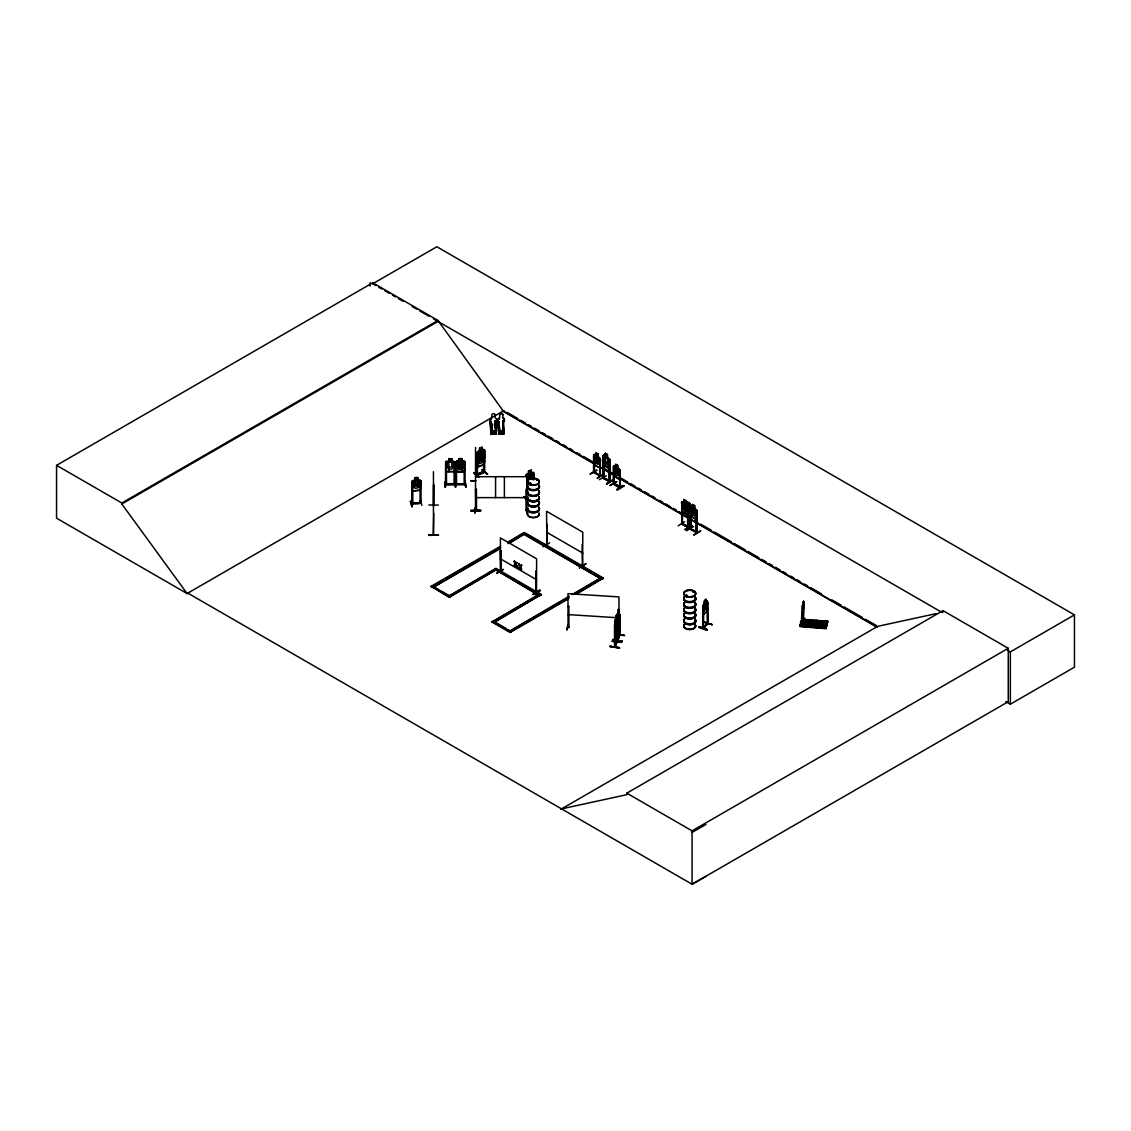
<?xml version="1.0" encoding="UTF-8"?>
<svg xmlns="http://www.w3.org/2000/svg" width="1131" height="1131" viewBox="0 0 1131 1131"><rect width="100%" height="100%" fill="white"/><g stroke="black" fill="none" stroke-linecap="round" stroke-linejoin="round"><path stroke-width="1.5" d="M498.856 431.971L503.634 432.24L503.634 430.869L503.253 431.971L499.195 432.042C499.209 428.423 497.838 435.393 499.845 433.837L499.492 427.165M801.893 614.486L802.105 624.892L802.784 610.217M803.081 609.849L802.445 605.368L802.303 624.906L802.982 610.231M802.657 608.902L803.307 620.862L803.731 607.729M801.455 622.912L802.077 622.304L802.049 623.04M801.851 622.488L800.918 622.969L800.96 622.22L827.129 624.241L827.736 621.131L825.121 620.905L824.442 623.662M801.709 618.388L802.049 618.841M801.907 618.728L801.907 618.897M802.063 613.893L802.642 605.382L802.558 608.86M801.978 622.813L801.412 621.951M802.883 609.835L803.448 601.324L803.66 608.549M803.307 620.862L803.646 601.339M803.971 606.923L803.505 601.339M614.543 647.201L617.13 641.277L616.508 641.758M615.222 623.025L614.967 647.37L617.045 642.026L616.678 614.26L616.777 616.847M615.589 619.774L615.236 621.287L617.272 615.646L617.427 640.485L619.944 634.378L619.336 634.915M617.993 639.284L619.717 634.901M619.279 635.551L619.548 614.218L619.336 635.565M619.901 635.24L619.873 614.26M801.469 618.36C801.893 614.755 801.412 625.542 801.992 617.667M495.109 414.95L495.109 417.777A3.209 2.615 -2.9 0 1 495.774 421.877L495.124 432.084L491.914 432.028L491.25 421.962A3.209 2.615 -2.9 0 1 491.914 417.834L491.914 415.006A1.598 1.301 -2.9 0 1 493.512 413.663A1.598 1.301 -2.9 0 1 495.109 414.95L495.124 415.063M503.521 421.863A3.209 2.615 -2.9 0 0 502.857 417.763L502.857 417.636A3.209 2.615 -2.9 0 1 503.521 421.75L502.857 431.957L499.648 431.901M616.579 626.461L614.826 633.699L616.706 626.433M619.534 619.59C617.667 625.768 617.158 625.91 617.554 626.843M619.435 619.576L619.223 622.686M610.061 646.663C639.072 650.834 590.424 643.468 619.435 647.554M612.889 639.467L622.262 641.136L612.79 640.118M619.42 647.907L610.061 646.31M703.369 627.903L703.666 605.057L704.401 600.801L705.956 599.218L706.691 606.796L704.457 611.122L703.666 609.863M707.935 622.969L702.902 628.341L702.888 605.848L707.115 600.745L707.511 624.199L707.638 602.696L707.964 623.789L707.681 622.799M801.243 622.785L827.044 624.623L827.213 623.605L801.37 622.135M800.479 625.697L826.196 627.648L826.012 628.709L800.253 626.574L800.748 621.697M800.805 624.312L800.974 623.294L826.789 625.542L802.685 623.619M801.808 620.269L801.978 619.265L827.779 621.583L803.689 619.576M826.563 626.447L826.733 625.174L824.117 624.948L823.425 627.705M827.27 623.704L801.497 621.598M827.567 622.418L801.936 619.731M827.708 621.88L827.736 621.131M616.437 621.23C617.243 607.658 616.31 633.176 615.688 625.726L615.08 629.755L614.868 628.723M702.888 612.705L703.468 614.826L707.087 611.065L707.469 601.211M707.129 611.108L707.61 608.054M800.932 623.775L826.591 626.164M800.96 623.478L800.338 626.235L826.054 628.369M801.978 619.435L801.229 622.432M493.243 430.77L493.894 431.802M493.611 431.123L493.37 432.127M500.906 431.519L501.542 430.657L501.203 432.028M614.585 647.328L614.515 624.807L616.48 619.166L615.9 620.368M477.579 474.257L476.646 475.062M476.603 454.195L477.494 454.068L476.603 454.195L476.702 475.317C489.44 471.599 484.676 469.422 476.9 474.511L476.759 475.331L477.579 474.2M484.619 471.457L483.743 472.518L483.644 451.41L484.535 451.283L483.828 451.566M568.851 606.428L567.96 606.569L568.851 606.428L568.921 627.549L568.031 626.532M567.847 624.581L566.843 630.123L568.37 624.637M567.861 626.73L568.766 626.56M618.077 609.581L618.94 609.623L618.077 609.581L617.512 639.99M617.978 630.49L619.039 630.561M617.696 617.074L618.12 615.306M698.633 627.337C702.917 625.061 715.923 634.59 698.661 627.253M433.357 534.496L433.781 513.516M476.547 509.77L475.472 509.77L475.939 510.675L475.543 489.214L476.434 489.412L475.571 489.426M530.354 483.135L530.609 483.955M536.447 479.685L537.423 479.926L536.787 479.431M536.532 480.067L537.168 479.841M686.771 595.132L686.998 596.122L685.98 595.316M693.699 591.937L692.822 591.555M826.153 628.186L800.31 626.051L800.366 624.468L802.968 624.694L802.968 625.782M800.988 621.711L800.423 622.517M825.856 622.262L801.313 620.65L803.985 620.65L803.929 622.22L804.622 618.12L804.565 619.42M803.109 620.848L803.759 619.039M803.547 622.375L802.925 626.263L802.968 624.694M817.43 624.665L814.815 624.171L814.136 626.927M818.448 620.622L815.833 620.141L815.14 622.884M817.43 624.397L816.752 627.14M818.448 620.354L817.755 623.096M822.364 625.075L819.763 624.595L819.07 627.337M823.382 621.032L820.767 620.551L820.074 623.294M822.364 624.807L821.686 627.549M823.382 620.763L822.689 623.506M826.111 628.369L826.733 625.174M484.535 456.613L483.799 459.554L484.69 456.641M480.802 454.747L478.47 458.126L480.166 454.393L478.54 452.089L480.717 453.248M529.789 476.321L527.555 474.836L529.266 477.211L527.484 480.873L529.845 477.593M475.501 481.099L470.906 480.661L475.713 480.831M475.501 510.194L475.557 447.409M596.928 458.96L598.893 457.843L597.479 459.992L598.963 463.894L597.041 460.289C596.193 463.823 593.492 460.953 596.56 459.44L595.16 455.694L596.885 458.762M593.662 461.745L594.27 464.742L599.501 467.767L600.264 465.548M608.874 468.361L609.722 466.481M609.694 466.255L608.945 468.503L603.671 465.463L603.007 462.494M619.279 479.092L620.014 470.171M613.483 473.182L614.091 476.179L619.321 479.205L620.085 477.084M685.457 511.339C685.146 504.073 684.227 501.33 691.324 506.914L692.073 515.17L691.31 517.291L686.065 514.266L685.386 511.311M477.805 476.787L473.776 472.942M473.832 472.574L479.332 477.084M493.894 431.632L493.795 431.717M501.16 430.558L501.189 431.83M702.987 605.877L703.496 604.491M501.386 431.816L501.641 430.939M614.684 646.833L614.868 623.916L615.9 617.795M618.162 612.889L618.827 610.966L618.12 612.733M615.335 619.731L615.759 618.657L615.335 620.58M618.162 613.737L618.586 611.814M618.021 615.292L617.413 617.993M619.505 635.155L619.307 612.323L618.827 613.539M614.84 623.308L615.872 621.371L615.222 627.832M617.583 616.508L619.307 612.323M618.049 616.183L618.699 614.529L618.049 620.99M616.918 642.465L616.72 621.06L616.833 642.564M614.939 626.39L615.01 647.271M617.766 619.548L617.752 640.528L619.901 635.198M621.612 642.436L612.338 640.994M612.776 640.188L612.903 639.453M615.052 634.053L624.538 635.424L615.165 634.152M411.755 488.564L412.716 491.038L420.011 490.317L421.057 487.588L421.057 480.675L419.954 479.869L412.73 480.59L411.741 481.608L411.797 504.143L420.958 503.182M615.985 620.523L616.777 614.274M616.197 616.211L616.635 615.151M616.197 617.074L616.635 615.999M616.084 619.505L616.763 617.851C617.469 626.489 616.409 639.821 615.165 646.847M460.345 464.346L463.116 462.112L461.123 465.081L463.201 468.121L460.487 465.633L457.758 468.135L459.822 465.067L457.843 462.127L460.388 464.148M455.058 469.054L453.983 471.669L446.575 471.669L445.6 469.054M464.12 471.641L456.726 471.599L455.751 469.04L456.726 471.599L464.12 471.641L465.209 469.04L464.049 471.556L456.797 471.514L455.85 462.169M590.198 474.143L596.998 470.227M616.508 481.552L610.09 485.256M616.819 481.665L610.019 485.595M503.196 569.374L496.834 573.106M503.521 569.487L496.763 573.431M542.922 546.782L549.666 542.838M684.665 521.759L678.218 525.816M686.517 530.679L693.614 526.551M480.675 453.602L482.88 450.364L481.24 453.983C485.326 457.334 480.717 456.882 480.802 454.874M410.214 501.316L411.84 506.801M410.652 501.217L412.363 506.745M686.856 504.85L686.178 504.228L685.004 505.882L683.124 502.56L684.552 506.221C681.442 507.706 684.227 510.661 685.033 507.056L686.22 510.152M816.766 625.895L816.2 624.878L814.73 625.358L816.624 625.825M500.496 570.787L500.326 570.731M501.019 550.967L500.637 572.032L500.156 550.755L501.019 550.967L501.09 571.933L500.326 571.494M546.782 544.619L547.234 545.283L546.471 544.845M546.231 545.015L546.923 545.382L546.542 511.254L582.79 532.178L582.621 565.995L582.281 564.722M547.248 544.492L546.471 544.082M535.712 592.206L536.603 591.64M603.869 477.452L603.615 478.427L603.869 462.551M609.086 481.566L609.326 460.43L609.425 481.368C612.974 481.071 592.686 473.309 609.948 481.707M682.516 523.582L681.526 523.285L682.29 523.724M690.136 529.11L696.965 532.927L696.965 510.434L694.717 508.243M691.126 528.53L690.405 528.12L690.673 529.421L691.041 517.079M696.272 531.796L697.191 532.8L690.405 528.884L696.611 531.655M696.272 511.608L697.12 511.834L696.272 511.608L696.187 532.531L697.092 532.687M501.641 431.872L501.189 430.925M455.086 481.354L455.623 487.305L455.086 481.636M475.359 507.593L474.963 513.22L475.444 507.663M593.832 471.443L593.959 472.277M599.699 475.19L600.476 475.274M598.045 456.542L600.349 458.691L600.25 476.292L599.656 460.19L600.504 460.416L599.656 460.19M614.034 483.474L613.652 482.895M617.78 468.022L617.936 465.364L615.632 464.12L614.585 471.839L615.702 474.539L617.78 475.741L618.897 474.327L618.897 469.521L617.78 468.022L620.17 470.128L620.156 487.73C610.839 484.209 614.274 484.28 614.289 473.592M619.477 486.599C603.94 478.427 625.118 488.281 619.505 487.39M703.468 627.846L703.468 627.083M702.987 627.578L707.441 623.648L703.369 627.14M420.039 482.145L420.958 482.258L420.039 482.145L420.11 503.309L420.124 502.249L421.057 503.168L420.958 480.717M477.013 457.942L477.777 456.641L484.69 454.733M479.487 450.873L476.83 452.782L477.805 467.075L483.87 464.615L484.747 461.702L484.69 449.728L481.947 449.912M476.886 452.824L477.72 451.58M703.736 627.309L703.722 628.016M707.964 623.789L703.228 628.483L703.228 627.719M693.6 510.873C694.42 507.466 697.092 510.364 694.081 511.749L695.565 515.651L693.628 512.046C692.667 515.524 690.278 512.81 693.162 511.198L691.748 507.466L693.557 510.802M529.308 483.573L530.863 483.333M685.923 595.924C687.012 594.524 684.594 595.669 686.771 596.178M692.992 591.824L692.78 591.937M525.901 475.501L526.721 474.37M463.526 462.226L461.943 461.363L463.526 462.197L463.526 467.032L461.943 469.068L459.002 469.096L457.433 467.032L457.433 462.226L459.002 461.363C456.189 456.556 466.622 459.398 458.903 458.705L461.943 458.776L461.943 471.684M463.526 467.032L461.943 469.096L459.002 469.082L457.433 467.032M516.81 562.361L515.566 563.705L514.167 561.259L515.948 563.478L514.124 565.387L517.334 562.658M519.977 566.249L518.945 563.591L519.977 566.249L521.744 565.203L519.935 567.083L521.363 569.557L520.613 566.589M520.345 566.023L521.221 564.906M514.647 565.684C515.595 561.655 518.705 567.691 516.415 566.702L515.538 564.539M518.945 563.591L520.048 566.292L518.535 567.932L520.317 566.871L521.744 569.345M514.124 565.387L515.651 563.747L514.534 561.047M521.744 565.203L520.232 566.815L521.363 569.557M455.595 484.436L465.095 484.351M455.793 484.407L455.751 462.141L456.754 461.222L464.092 461.278L465.209 462.155L464.997 484.648L465.166 483.616L464.134 483.644L464.332 484.634M476.335 510.562L475.67 509.798M526.905 509.798L526.056 509.841M526.905 510.562L525.887 510.576L526.82 510.533L526.82 476.702L475.571 476.702M479.586 455.977L478.328 457.362L478.328 462.155L479.615 463.696L482.018 462.72L483.305 460.133L483.305 455.326L482.018 455.001C484.351 450.279 477.409 452.937 479.671 456.019L477.876 456.754M484.535 449.742L484.52 472.291L483.644 472.306M411.854 481.679L412.73 480.59M704.542 603.431L704.486 600.83L706.055 599.246M703.411 606.979L703.312 628.426M707.921 602.781L707.2 603.12M703.892 621.937L712.247 624.68M412.589 503.281L411.543 503.125L412.631 503.451M412.532 504.016L412.532 483.093L411.627 482.979L412.476 482.895L412.589 504.044M420.039 502.305L420.902 502.221M421.057 502.404L420.209 502.546M455.751 462.211L456.754 461.278M456.797 461.363L455.85 462.24L456.797 461.363L464.092 461.25L465.209 462.211L464.049 461.335M446.66 461.377L445.713 462.24L446.604 461.236L453.955 461.236L455.058 462.197L454.959 484.619L445.473 484.69L445.6 462.155M525.59 497.711L525.59 496.947L525.858 497.979M495.661 420.845L496.325 434.205L490.868 434.346L490.02 419.29L491.222 434.148L490.402 418.965L491.08 419.29M490.755 419.29L490.091 419.318M498.912 433.993L497.767 419.149L498.601 434.205L504.087 434.064L503.394 420.704M498.7 419.134L499.45 419.12M491.589 423.955L491.476 434.318L491.038 424.281M495.392 434.233L494.685 434.247L495.717 434.233M495.59 434.205L495.887 431.01L495.887 432.367L491.094 432.452M503.041 434.092L502.517 434.106M568.893 626.814L567.875 627.521M618.968 630.009L618.134 629.967M529.916 483.743L530.863 483.63M501.344 431.081L501.584 431.915M593.662 454.846L594.369 454.323L600.264 458.734L600.264 476.236L593.535 472.39L593.662 454.846L595.881 455.213M603.813 455.143L603.077 455.666L603.007 478.102L609.779 481.877L609.765 459.398L607.404 457.221L608.506 458.79L608.506 463.597L607.389 465.011L605.311 463.809L604.194 461.109L604.194 456.302L605.311 456.09M615.702 466.651L613.398 466.325L613.44 483.927L620.325 487.518M691.352 507.352L692.483 507.14C691.734 500.298 693.953 509.544 690.942 506.094L690.235 506.603M445.642 483.672L446.519 484.648L446.42 463.54L445.543 463.724M454.012 483.884L455.058 483.658M454.931 483.884L445.642 483.955M465.194 483.828L455.694 483.672L464.332 483.87M456.655 483.87L456.599 484.662M456.528 484.648L456.556 463.512L455.694 463.71M476.519 510.562L476.434 489.412M525.858 509.996L526.919 509.586M526.82 509.827L526.919 510.35M707.539 624.142L707.681 623.563M417.961 480.124C420.251 475.925 412.419 476.815 414.964 480.505L413.409 481.523L413.409 486.33L414.964 488.239L417.862 487.956L419.417 485.736L419.417 480.929L417.862 480.223L417.848 477.593M477.452 475.062L477.31 453.913M603.247 456.966L603.869 457.32M599.303 479.671L606.386 475.812M603.7 477.876L609.779 481.113M613.271 479.841L606.527 483.785L613.313 479.473M606.527 483.785L613.37 479.841L606.895 483.983M500.665 572.003L500.397 537.904L536.631 558.827L536.476 592.644M535.783 592.333L536.023 571.183L536.264 592.602M582.168 544.534L582.451 565.938M681.837 503.026L681.894 523.922M683.803 502.023L683.958 499.534M687.549 504.157C684.594 504.044 686.8 497.47 685.98 503.352L687.097 504.85M536.702 591.739L536.702 592.432M533.21 594.114C545.411 585.462 539.119 593.916 533.266 594.171M533.21 594.538L539.968 590.156M579.369 567.903L586.155 563.549L579.468 567.903M687.507 504.129L688.369 505.444L687.507 504.129L681.569 501.669L682.262 511.523L687.591 514.492L682.262 511.523M533.309 594.538L540.067 590.594M690.942 506.094L696.965 510.434M694.646 505.713L692.398 504.44M690.928 516.471L696.201 519.468L696.894 517.291L696.074 519.398L690.984 516.415M687.606 526.961C673.793 520.387 690.857 526.028 688.157 527.908M691.861 525.463C692.469 529.336 675.744 532.885 691.903 525.533M681.64 523.384L688.609 527.781L688.525 515.566M690.885 528.926L697.191 532.037M696.272 532.531L696.512 511.481M693.699 534.836C700.697 531.429 705.15 527.626 694.081 535.034M187.916 593.167L187.181 593.605L56.55 518.182L56.55 465.336L372.721 282.792L437.994 320.469L503.267 411.005L594.779 463.851M372.721 282.792L372.721 283.768L436.835 246.756L1074.45 614.882L1074.45 667.191L1010.336 704.203L1005.756 701.545M56.55 465.336L121.823 503.012L437.994 320.469M705.914 876.355L692.073 884.244L187.831 593.125L187.082 593.549L121.823 503.988L437.994 321.444M187.082 593.549L504.002 410.581M598.045 453.969L595.881 452.626L595.881 455.383L594.765 455.595L594.765 460.402L595.881 463.102L597.96 464.304L599.077 462.89L598.115 453.913M594.227 457.065L593.619 456.712L594.298 472.8M605.311 455.92L605.226 453.39L607.531 454.634L607.404 467.612M607.531 454.634L605.226 453.39M594.27 464.742L599.501 467.767M614.105 465.816L619.35 468.842M599.586 475.303L594.298 472.249L600.165 475.458M599.699 475.953L599.897 467.032M600.25 475.529L593.902 472.263M613.666 468.008L614.119 484.238L613.949 483.418M597.422 478.342L603.897 473.847M619.859 487.192L619.717 471.5L620.325 487.461M620.325 471.853L619.477 471.641M614.091 476.179L619.321 479.205M431.18 586.31L449.304 596.772L495.929 569.854L449.304 597.422L431.18 586.31L500.453 546.315M508.003 541.947L524.431 532.475L603.332 578.026L576.329 594.256M431.18 586.961L443.069 580.09M446.095 578.351L500.453 546.966M512.541 539.996L523.102 533.238L602.003 579.44L524.628 534.765M500.27 547.941L433.823 586.961L500.27 548.592M507.819 543.587L524.431 534.002L509.332 543.361M624.058 485.906C621.032 483.361 609.552 496.325 624.043 485.863M541.226 594.482L494.6 622.05L541.226 594.482L495.929 568.327L449.304 595.896L482.527 576.711M485.538 574.972L495.929 568.978L498.941 570.717M516.415 566.702L517.334 566.801M518.535 567.932L519.058 568.229M687.761 502.291L686.644 509.883L687.761 512.583L689.839 513.785L690.956 512.371L690.956 507.565L689.91 506.024M568.78 598.624L510.081 632.512L491.957 622.05L538.582 594.482L534.058 597.748M491.957 622.05L517.447 607.333M520.458 605.594L531.033 599.487M691.281 506.9L692.073 508.257M686.065 514.266L691.324 517.136M568.978 596.334L510.081 630.985L562.927 600.476M571.989 594.581L600.688 578.026L573.502 594.369M565.952 598.723L568.978 596.984M491.957 621.4L510.081 631.861L568.78 597.96M574.831 594.482L603.332 578.026M560.806 809.315L877.727 626.334L936.115 613.638M561.542 808.877L626.814 794.683L626.814 793.17L942.985 610.627L1008.258 648.303L1008.258 701.701L692.073 884.244L692.073 830.847L1008.258 648.303M942.985 612.14L942.25 612.578L433.442 318.815M1007.311 650.141L1010.336 651.894L1074.45 614.882M692.073 832.374L705.914 824.485M618.106 629.727L619.039 629.797M618.063 630.716L618.996 630.745L618.94 623.068M448.866 461.377L447.282 462.24L447.282 467.032L448.866 469.096L451.806 469.096L453.375 467.032L453.375 462.24L451.806 461.377L451.806 458.734L448.753 458.649L448.753 461.292M457.433 462.226L459.002 461.363M525.562 497.753L526.551 497.668M526.169 496.749L526.41 497.753L525.463 497.046M492.55 424.097L492.607 425.383M482.089 455.044L483.799 454.351M483.743 464.516L477.805 466.919L477.098 457.942M479.572 448.357L482.004 447.395M477.763 451.651L483.729 449.276M483.799 459.554L477.635 461.929L476.83 459.681M482.216 469.591L487.32 474.285M481.806 469.803L487.687 474.2L482.244 469.634M477.395 474.257L483.559 471.825M476.603 475.119L484.436 472.009L484.351 461.589M495.915 434.05L495.279 420.548M503.451 434.092L503.705 432.395L503.337 433.498L499.28 433.569L498.912 432.48M455.044 481.721L455.482 487.249M528.644 481.453L527.272 479.841L528.488 471.047L531.273 470.185L531.273 472.758M528.545 471.104L531.231 470.128L531.188 472.871L532.545 473.281L532.545 478.088M532.941 474.398C534.525 473.239 531.556 477.918 533.111 479.798M525.83 497.951L526.466 497.697M454.181 483.644L446.519 483.7M455.793 483.644L455.694 484.676M477.579 474.426L477.579 474.963M530.057 483.135L530.708 483.559M530.425 484.11L529.746 483.898L530.538 483.785M603.176 477.084L603.7 477.65M603.176 477.848L603.007 455.595L605.382 456.047M613.596 483.658L613.553 466.354M619.647 487.15L619.717 471.5M455.001 484.662L454.931 483.644M475.529 509.544L475.67 510.562M526.056 510.293L525.957 489.426L526.82 489.426M414.964 477.932L417.862 477.65M419.912 490.175L412.773 490.882L411.84 488.479M420.888 502.942C419.714 504.666 410.058 502.037 411.613 504.129M615.872 620.509C616.211 643.454 613.921 617.752 615.688 624.552L615.928 619.618L616.126 621.979M568.101 627.281L568.95 627.366M618.798 630.773L618.841 629.727M688.242 527.908L688.298 515.694M492.833 431.25C496.58 431.18 490.345 430.996 492.833 433.541M500.581 431.25L502.037 431.095L500.581 431.25L500.581 433.541M491.165 432.608L491.547 433.696L495.604 433.625L495.519 432.099L491.462 432.169L491.094 431.095L491.547 434.29M459.525 459.214L461.42 459.2L461.42 460.077L459.525 460.077L459.525 459.214L461.42 459.228M459.525 460.063L461.42 460.063M475.882 460.119L475.897 477.423M459.002 467.018L461.943 467.004L459.002 467.032L459.002 462.211L461.943 462.211M454.096 484.676L454.082 463.512L454.959 463.498M464.134 484.605L464.233 463.484L465.095 463.484M475.713 480.548L470.92 481M465.166 481.721L465.76 487.277L465.237 481.325M433.47 484.916L433.371 505.783M455.722 484.648L465.095 484.591M428.819 504.992L438.432 505.119M480.519 510.251C450.831 511.141 500.906 510.562 470.92 510.307M526.792 510.321L525.957 510.533M480.534 510.929L470.92 511M527.47 513.163L527.399 508.992M428.833 535.302L438.432 535.232L428.833 535.316L428.819 534.581L438.432 535.288M428.819 535.005L438.432 534.949M448.866 462.24L451.806 462.24L451.806 467.032L448.866 467.032M459.002 462.226L461.943 462.226M446.66 471.528L453.913 471.528M475.571 497.626L526.82 497.626M567.988 614.585L617.187 617.724M686.361 595.754L687.153 595.924L686.687 595.344M803.66 619.873L815.677 620.877M819.113 621.159L824.273 621.598M800.988 621.937L827.058 623.874M802.543 624.156L824.923 625.966M802.501 624.496L823.128 626.164M800.31 624.68L802.925 624.906M800.366 625.556L826.196 627.648M455.058 484.421L445.642 484.676M615.066 634.335L624.453 635.594M612.239 641.178L621.711 642.267L612.224 641.319M617.399 615.985L617.568 639.99M615.957 616.042L615.716 623.591M816.37 621.965C820.286 621.569 813.868 620.269 816.639 622.22C820.116 621.711 814.603 619.519 816.13 622.107M411.613 503.366L419.94 502.546M420.35 500.27L421.891 505.373M499.492 434.177L499.845 433.837M703.652 621.81L712.276 624.694L703.694 622.121M465.76 487.249L465.237 481.622M609.694 481.891L609.765 459.398L603.742 455.185M690.532 528.955L690.433 514.987M696.866 532.941L696.894 510.434M618.615 633.346L619.576 627.79M686.121 500.694L683.873 499.407L683.887 502.15L682.756 502.376L682.756 507.183L683.887 509.883L685.98 511.071M692.483 504.567L694.575 505.755M683.958 502.107L681.64 501.74L682.29 524.487L682.445 503.38M685.98 504.2L683.873 502.97L683.887 507.819L685.98 509.007M692.2 526.042L685.146 529.478M681.837 523.95L688.525 527.739M582.168 565.458L582.861 565.09M372.721 283.768L375.761 285.521M378.8 287.274L381.84 289.027M384.865 290.78L389.417 293.41M392.457 295.163L395.497 296.916M398.536 298.669L403.088 301.298M412.193 306.558L416.745 309.187M419.785 310.94L428.889 316.185M687.69 502.334L689.769 503.535L689.769 506.108M605.311 456.938L607.418 458.267M605.311 461.745L607.389 462.947M507.056 412.334L517.729 418.498M520.783 420.265L525.364 422.909M528.403 424.662L531.457 426.429M534.511 428.182L539.091 430.826M542.145 432.593L545.184 434.361M548.238 436.114L552.819 438.757M555.872 440.525L558.912 442.278M563.492 444.921L566.546 446.688M569.6 448.442L572.639 450.209M577.22 452.852L580.274 454.605M583.327 456.373L594.001 462.537M604.675 468.701L613.836 473.988M619.929 477.508L627.564 481.905M630.603 483.672L635.184 486.316M638.237 488.069L641.291 489.836M644.345 491.603L648.911 494.233M651.965 496L655.019 497.767M659.585 500.397L662.639 502.164M665.692 503.931L670.273 506.575M673.327 508.328L676.366 510.095M679.42 511.848L684.001 514.492M687.054 516.259L690.094 518.012M694.674 520.656L697.728 522.423M700.782 524.176L711.456 530.34M714.509 532.107L731.29 541.791M734.33 543.559L745.018 549.723M748.058 551.476L758.745 557.654M761.785 559.407L766.366 562.05M769.419 563.818L772.473 565.571M775.527 567.338L780.093 569.982M783.147 571.735L786.201 573.502M790.767 576.146L793.821 577.899M796.874 579.666L799.928 581.419M804.509 584.063L807.548 585.83M810.602 587.583L821.276 593.761M831.964 599.925L841.111 605.198M844.164 606.965L862.472 617.526M865.512 619.293L876.2 625.457M599.359 466.481L616.141 476.179M619.194 477.932L876.977 626.772M502.263 410.864L592.559 463.003M601.734 468.291L612.451 474.483M618.572 478.017L687.436 517.772M690.504 519.539L877.204 627.337M596.687 470.114L590.269 473.818M546.542 532.178L582.79 553.101M527.456 534.878L538.087 541.014M541.113 542.753L591.188 571.664M594.227 573.417L603.332 578.676M500.397 558.827L536.631 579.751M501.966 572.47L506.49 575.085M509.515 576.824L541.226 595.132M538.398 595.019L494.6 569.091L539.911 595.896L538.582 595.132M434.007 587.074L438.545 589.689M441.557 591.428L449.106 595.783M494.784 622.163L505.359 628.256M508.385 630.009L511.396 631.748L493.286 621.287M626.814 793.17L692.073 830.847M483.743 454.294L484.662 454.86M445.543 483.898L445.572 484.676M682.445 524.219L682.219 503.521M482.032 449.799L483.305 450.308L483.305 455.114L482.004 457.687L479.572 458.649L478.272 457.108L478.272 452.301L479.572 450.93L479.431 448.258L482.089 447.268L482.089 449.841L481.947 447.339M690.193 529.096L690.193 515.128M687.676 527.583L687.902 513.46M525.759 475.444L526.636 474.242L533.04 472.178L534.002 472.758L533.917 479.685M524.289 496.608L526.749 499.096M523.922 496.778L526.283 499.252M603.912 474.214L597.111 478.088M616.946 489.582L623.718 485.609M532.15 479.063L530.397 476.858L532.121 473.324L529.916 476.25M801.356 622.191L801.37 620.424M691.352 512.159L692.483 514.859L694.575 516.061L695.692 514.633L694.717 505.67M518.564 563.803L519.68 566.518M516.952 567.013L515.835 564.27L516.782 566.49M514.167 561.259L515.269 563.973M617.696 621.88L618.049 623.054L619.053 618.445L618.94 596.914L567.988 593.662L568.045 627.564L568.101 626.489M414.865 480.435L414.837 477.805M702.987 612.733L703.496 614.699M603.148 462.48L603.813 465.35M614.515 631.663L614.826 633.699M499.662 414.992L499.648 414.879A1.598 1.301 -2.9 0 1 501.259 413.649A1.598 1.301 -2.9 0 1 502.857 414.936L502.857 414.823A1.598 1.301 -2.9 0 0 501.259 413.536A1.598 1.301 -2.9 0 0 499.648 414.879L499.662 417.806A3.209 2.615 -2.9 0 0 498.983 421.821L499.662 432.014M503.069 420.562L503.747 433.908L502.97 420.562M502.758 420.746L503.337 433.498M502.73 425.737L502.956 430.755M502.037 433.385L502.037 431.095M499.648 417.692L499.662 417.806A3.209 2.615 -2.9 0 0 498.997 421.934L498.983 421.821M499.124 427.476L499.506 432.509M494.812 422.527L495.053 427.546M494.304 433.512L494.304 431.222M492.056 425.92L492.296 430.953M491.731 425.779L492.197 430.953M491.222 424.281L491.674 430.968M526.975 508.95L526.961 513.22M462.056 461.208L462.056 458.62M458.903 461.208L458.903 458.635M445.473 487.334L445.388 481.354L444.95 487.334M1010.336 651.894L1010.336 704.203M801.766 617.653L801.78 620.806M690.815 515.482L690.885 529.464M689.839 506.066L689.91 503.436L687.606 502.192L687.69 504.907M687.676 513.601L687.676 527.64M618.728 610.952L618.813 613.681M605.311 453.347L605.283 466.396M603.629 457.447L603.7 478.413M594.468 463.894L594.538 472.659M593.733 454.916L593.846 472.263M547.164 524.317L547.234 545.283M536.023 571.183L536.122 592.135M533.691 474.143L533.691 479.374M504.384 476.702L504.384 497.626M502.857 414.823L502.857 417.763M500.086 570.872L500.086 571.636M495.519 431.01L495.519 432.099M495.604 432.537L495.604 433.625M495.576 476.702L495.576 497.626M484.351 451.128L484.351 454.605M483.644 451.41L483.644 454.888M483.644 461.872L483.559 472.362M451.905 458.649L451.905 461.292M450.619 596.659L432.494 586.197M448.866 458.734L448.866 471.684M433.795 484.421L433.795 505.896M433.456 471.712L433.456 534.991M411.84 481.622L411.854 488.535M370.162 282.594L370.162 286.058M121.823 503.012L121.823 503.988M694.971 602.823A6.079 3.506 0 0 1 689.712 608.082A6.079 3.506 0 0 1 684.453 602.823M694.886 603.191A5.98 3.45 0 0 1 689.712 608.365A5.98 3.45 0 0 1 684.538 603.191M694.872 607.7A5.952 3.435 0 0 1 689.712 612.861A5.952 3.435 0 0 1 684.552 607.7M694.886 608.026A5.966 3.45 0 0 1 689.712 613.2A5.966 3.45 0 0 1 684.538 608.026M694.915 608.252A6.008 3.464 0 0 1 689.712 613.454A6.008 3.464 0 0 1 684.509 608.252M694.971 597.055A6.079 3.506 0 0 1 689.712 602.314A6.079 3.506 0 0 1 684.453 597.055M694.886 602.215A5.98 3.45 0 0 1 689.712 607.404A5.98 3.45 0 0 1 684.538 602.215M694.886 597.408A5.98 3.45 0 0 1 689.712 602.597A5.98 3.45 0 0 1 684.538 597.408M694.971 602.526A6.079 3.506 0 0 1 689.712 607.785A6.079 3.506 0 0 1 684.453 602.526M694.971 596.744A6.079 3.506 0 0 1 689.712 602.017A6.079 3.506 0 0 1 684.453 596.744M694.886 596.447A5.98 3.45 0 0 1 689.712 601.621A5.98 3.45 0 0 1 684.538 596.447M694.971 619.279A6.079 3.506 0 0 1 689.712 624.538A6.079 3.506 0 0 1 684.453 619.279M694.886 619.647A5.98 3.45 0 0 1 689.712 624.821A5.98 3.45 0 0 1 684.538 619.647M694.886 608.563A5.966 3.45 0 0 1 689.712 613.737A5.966 3.45 0 0 1 684.538 608.563M694.886 624.482A5.966 3.45 0 0 1 689.712 629.656A5.966 3.45 0 0 1 684.538 624.482M694.971 613.497A6.079 3.506 0 0 1 689.712 618.77A6.079 3.506 0 0 1 684.453 613.497M694.886 618.671A5.98 3.45 0 0 1 689.712 623.86A5.98 3.45 0 0 1 684.538 618.671M694.886 613.864A5.98 3.45 0 0 1 689.712 619.053A5.98 3.45 0 0 1 684.538 613.864M694.971 618.982A6.079 3.506 0 0 1 689.712 624.241A6.079 3.506 0 0 1 684.453 618.982M694.971 613.2A6.079 3.506 0 0 1 689.712 618.473A6.079 3.506 0 0 1 684.453 613.2M694.886 612.903A5.98 3.45 0 0 1 689.712 618.077A5.98 3.45 0 0 1 684.538 612.903M539.134 496.594A5.952 3.435 0 0 1 533.38 500.92A6.008 3.464 0 0 1 527.583 496.721M527.626 496.594A5.952 3.435 0 0 0 533.38 500.92A6.008 3.464 0 0 0 539.19 496.721M538.653 485.114A6.079 3.506 0 0 1 534.171 490.345A6.079 3.506 0 0 1 527.513 485.962M529.082 484.379A6.079 3.506 0 0 1 530.34 483.828M539.162 486.302A5.98 3.45 0 0 1 533.38 490.656A5.98 3.45 0 0 1 527.611 486.302M529.152 484.761A5.98 3.45 0 0 1 530.397 484.209M538.653 484.817A6.079 3.506 0 0 1 534.171 490.048A6.079 3.506 0 0 1 527.513 485.651M529.082 484.082A6.079 3.506 0 0 1 530.34 483.531M539.162 485.34A5.98 3.45 0 0 1 533.38 489.681A5.98 3.45 0 0 1 527.611 485.34M529.152 483.785A5.98 3.45 0 0 1 530.397 483.234M539.162 492.084A5.98 3.45 0 0 1 533.38 496.424A5.98 3.45 0 0 1 527.611 492.084M538.653 490.882A6.079 3.506 0 0 1 534.171 496.113A6.079 3.506 0 0 1 527.513 491.731M538.653 490.585A6.079 3.506 0 0 1 534.171 495.816A6.079 3.506 0 0 1 527.513 491.434M539.176 491.108A5.994 3.464 0 0 1 533.38 495.463A5.994 3.464 0 0 1 527.597 491.108M539.19 497.131A6.008 3.464 0 0 1 533.38 501.5A6.008 3.464 0 0 1 527.583 497.131M539.134 513.05A5.952 3.435 0 0 1 533.38 517.376A5.952 3.435 0 0 1 527.626 513.05M539.162 502.758A5.98 3.45 0 0 1 533.38 507.112A5.98 3.45 0 0 1 527.611 502.758M539.162 501.796A5.98 3.45 0 0 1 533.38 506.137A5.98 3.45 0 0 1 527.611 501.796M539.162 508.54A5.98 3.45 0 0 1 533.38 512.88A5.98 3.45 0 0 1 527.611 508.54M538.653 507.338A6.079 3.506 0 0 1 534.171 512.569A6.079 3.506 0 0 1 527.513 508.187M538.653 507.041A6.079 3.506 0 0 1 534.171 512.272A6.079 3.506 0 0 1 527.513 507.89M539.176 507.565A5.994 3.464 0 0 1 533.38 511.919A5.994 3.464 0 0 1 527.597 507.565M538.653 501.57A6.079 3.506 0 0 1 534.171 506.801A6.079 3.506 0 0 1 527.513 502.418M538.653 501.273A6.079 3.506 0 0 1 534.171 506.504A6.079 3.506 0 0 1 527.513 502.107M539.19 513.361A6.008 3.464 0 0 1 533.38 517.729A6.008 3.464 0 0 1 527.583 513.361M617.922 616.847L617.908 622.912L618.516 618.883C619.548 625.061 619.124 605.947 618.53 617.71L617.922 616.847M612.889 639.821L622.262 641.136L612.875 639.863M703.991 604.887L704.981 606.838L703.949 610.938L705.292 607.078L706.649 608.195L705.631 606.174L706.606 602.243L705.32 605.891L703.991 604.887M698.873 626.984L707.257 629.811L698.859 627.041M483.163 461.406L482.329 461.816L480.915 459.907L478.639 463.229L480.364 459.568L478.752 457.277L480.873 458.776L483.064 455.524L481.424 459.144L483.163 461.406M618.798 475.26L616.862 471.726C615.844 475.204 613.553 472.489 616.381 470.892L614.981 467.145L616.819 470.553C617.639 467.16 620.297 470.058 617.3 471.443L618.798 475.26M690.645 513.403L688.708 509.883C687.832 513.389 685.202 510.576 688.228 509.035L686.842 505.288L688.666 508.71C689.486 505.303 692.144 508.215 689.161 509.586L690.645 513.403M419.106 486.782L418.046 486.895L416.406 484.648L413.706 487.419L415.741 484.139L413.79 481.396L416.349 483.502L418.993 480.887L417.028 484.04L419.106 486.782M705.645 600.052L704.712 601.848L705.645 600.052M705.9 602.781L704.457 604.265L704.457 609.072L705.9 607.587L705.9 602.781M481.594 453.022L480.039 454.506L481.594 453.022M482.018 455.85L479.615 456.825L479.615 461.632L482.018 460.656L482.018 455.85M481.566 447.989L480.011 449.474L481.566 447.989M482.004 450.831L479.572 451.792L479.572 456.599L482.004 455.623L482.004 450.831M499.266 434.177L498.941 427.476L499.167 434.177M530.736 470.878L529.096 472.291L530.736 470.878M531.188 473.733L528.644 474.582L528.644 479.388L531.188 478.54L531.188 473.733M417.339 478.13L415.487 478.314L415.487 479.176L417.339 478.993L417.339 478.13M417.862 481.085L414.964 481.368L414.964 486.174L417.862 485.892L417.862 481.085M451.283 459.228L449.389 459.228L449.389 460.091L451.283 460.091L451.283 459.228M685.598 500.991L684.255 500.227L685.598 501.853L685.598 500.991M694.194 505.981L692.851 505.204L694.194 506.829L694.194 505.981M694.575 509.19L692.483 508.003L692.483 512.81L694.575 513.997L694.575 509.19M607.008 454.931L605.679 454.153L607.008 455.793L607.008 454.931M689.472 503.705L688.129 502.927L689.472 504.553L689.472 503.705M689.839 506.914L687.761 505.713L687.761 510.519L689.839 511.721L689.839 506.914M597.592 454.224L596.263 453.446L597.592 455.072L597.592 454.224M617.413 465.661L616.07 464.883L617.413 466.523L617.413 465.661M597.96 457.433L595.881 456.231L595.881 461.038L597.96 462.24L597.96 457.433M617.78 468.884L615.702 467.683L615.702 472.489L617.78 473.691L617.78 468.884M495.364 427.546L495.025 420.873L495.279 427.56M685.471 595.797A6.008 3.464 0 0 0 695.508 594.242A6.008 3.464 0 0 0 688.157 590A6.008 3.464 0 0 0 685.471 595.797M686.729 596.815A5.966 3.45 0 0 0 695.678 593.832A5.966 3.45 0 0 0 686.729 590.849A5.966 3.45 0 0 0 686.729 596.815M686.715 596.532A6.008 3.464 0 0 0 695.721 593.521A6.008 3.464 0 0 0 686.715 590.523A6.008 3.464 0 0 0 686.715 596.532M689.712 629.317A5.952 3.435 0 0 0 694.872 624.156A5.966 3.45 0 0 1 689.712 629.317A5.952 3.435 0 0 1 684.552 624.156A5.966 3.45 0 0 0 689.712 629.317M530.382 484.577A6.008 3.464 0 0 0 539.388 481.58A6.008 3.464 0 0 0 530.382 478.569A6.008 3.464 0 0 0 530.382 484.577M530.397 484.86A5.966 3.45 0 0 0 539.36 481.877A5.966 3.45 0 0 0 530.397 478.894A5.966 3.45 0 0 0 530.397 484.86M533.38 501.796A5.966 3.45 0 0 0 539.148 497.456A5.966 3.45 0 0 1 533.38 501.782A5.966 3.45 0 0 1 527.611 497.442A5.966 3.45 0 0 0 533.38 501.796"/></g></svg>
